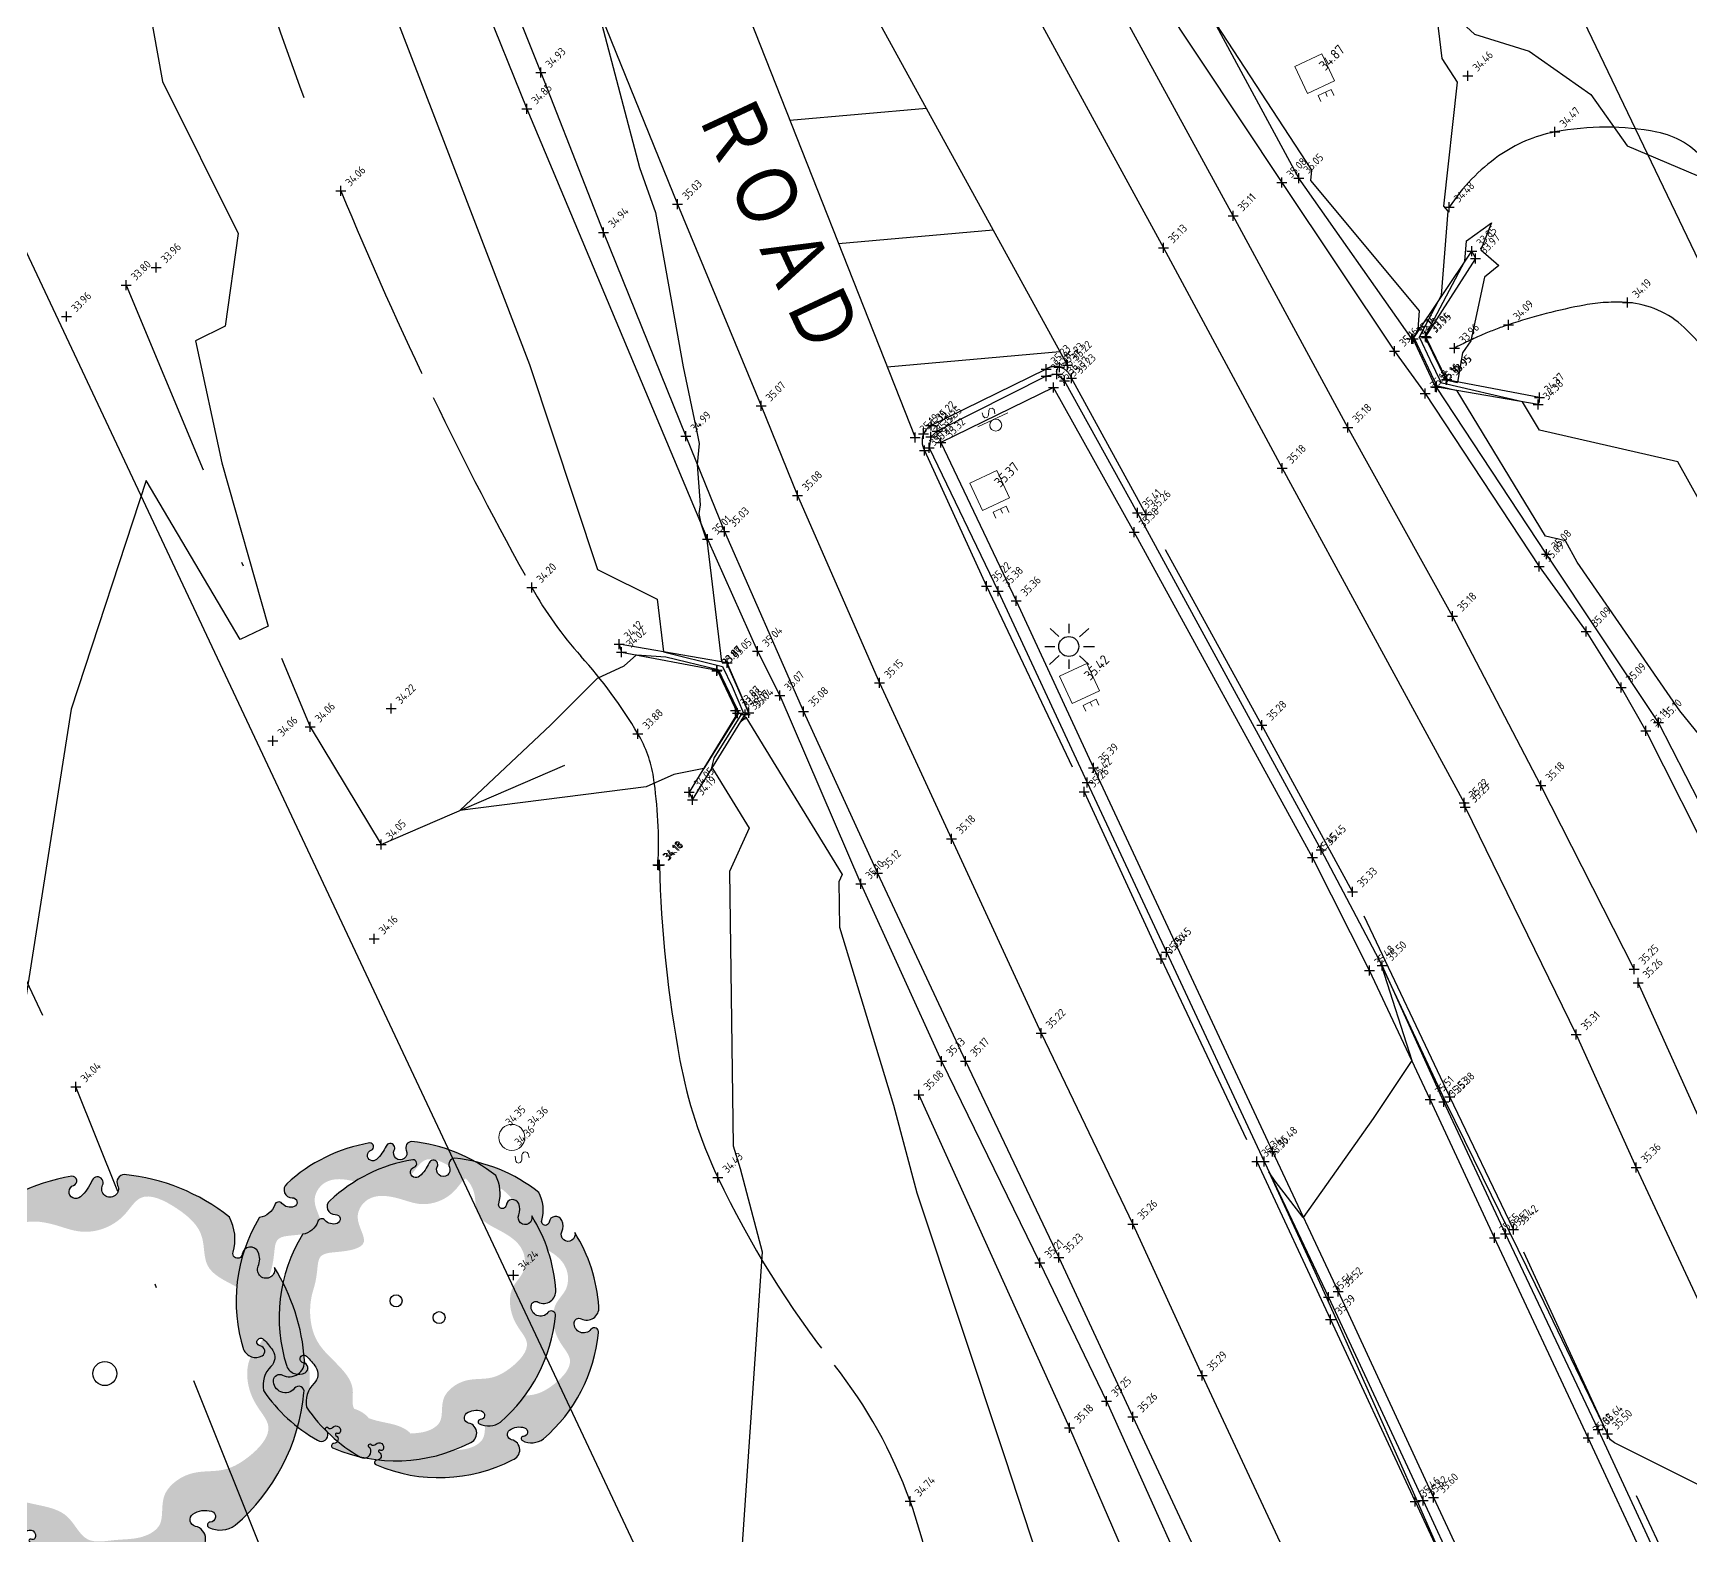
# Model space of a CAD drawing. Header units: metres. Extents: x 245957 to 247358, y 7418632 to 7419642.
# Drawn here: x 246818.59 to 246860.02, y 7419535.85 to 7419573.41 of the extents above; entities that cross this region are included whole.
import ezdxf
from ezdxf.enums import TextEntityAlignment as Align

# ---------------------------------------------------------------- set-up
doc = ezdxf.new("R2010")
doc.units = ezdxf.units.M
for name, pattern in [('DASHDOT', [10, 5, -2.5, 0, -2.5]), ('DASHED', [0.75, 0.5, -0.25]), ('PHANTOM', [2.5, 1.25, -0.25, 0.25, -0.25, 0.25, -0.25])]:
    doc.linetypes.add(name, pattern=pattern)
for name, color, linetype in [('-TEXT', 7, 'Continuous'), ('017_NAIL-L', 8, 'Continuous'), ('102_TOP_OF_BANK', 37, 'PHANTOM'), ('102_TOP_OF_BANK-L', 37, 'PHANTOM'), ('102_TOP_OF_BANK-S', 37, 'PHANTOM'), ('103_TOE_OF_BATTER', 37, 'DASHDOT'), ('103_TOE_OF_BATTER-L', 37, 'DASHDOT'), ('103_TOE_OF_BATTER-S', 37, 'DASHDOT'), ('104_EXISTING_SURFACE-L', 35, 'Continuous'), ('104_EXISTING_SURFACE-S', 35, 'Continuous'), ('201_SINGLE_TREE-H', 63, 'Continuous'), ('201_SINGLE_TREE-S', 96, 'Continuous'), ('203_GROUP_TREES', 116, 'DASHDOT'), ('203_GROUP_TREES-L', 116, 'DASHDOT'), ('203_GROUP_TREES-S', 116, 'DASHDOT'), ('307_WING_WALL', 84, 'Continuous'), ('307_WING_WALL-L', 84, 'Continuous'), ('307_WING_WALL-S', 84, 'Continuous'), ('321_INVERT_OF_PIPE-L', 84, 'Continuous'), ('321_INVERT_OF_PIPE-S', 84, 'Continuous'), ('403_EDGE_OF_BITUMEN', 8, 'Continuous'), ('403_EDGE_OF_BITUMEN-L', 8, 'Continuous'), ('403_EDGE_OF_BITUMEN-S', 8, 'Continuous'), ('408_BACK_OF_KERB', 10, 'Continuous'), ('408_BACK_OF_KERB-L', 10, 'Continuous'), ('408_BACK_OF_KERB-S', 10, 'Continuous'), ('415_LANE_LINE_DASHED', 53, 'DASHED'), ('415_LANE_LINE_DASHED-L', 53, 'DASHED'), ('415_LANE_LINE_DASHED-S', 53, 'DASHED'), ('418_LANE_LINE_SOLID', 53, 'Continuous'), ('418_LANE_LINE_SOLID-L', 53, 'Continuous'), ('418_LANE_LINE_SOLID-S', 53, 'Continuous'), ('903_FENCE', 24, 'FENCELINE'), ('EX-TRAFFIC_SIGN_(SLS)', 89, 'Continuous'), ('Surface_Contours_Major', 4, 'Continuous'), ('Surface_Contours_Minor', 253, 'Continuous')]:
    doc.layers.add(name, color=color, linetype=linetype)
for name, color, linetype, true_color in [('407_INVERT_OF_KERB', 7, 'DASHED', 0xff4100), ('407_INVERT_OF_KERB-L', 7, 'DASHED', 0xff4100), ('407_INVERT_OF_KERB-S', 7, 'DASHED', 0xff4100), ('409_TOP_OF_KERB', 7, 'Continuous', 0xff4100), ('409_TOP_OF_KERB-L', 7, 'Continuous', 0xff4100), ('409_TOP_OF_KERB-S', 7, 'Continuous', 0xff4100), ('716_ELECTRICITY_PIT-L', 7, 'ELECTRICAL', 0xffa500), ('717_ELEC_LINE_OVER', 7, 'Continuous', 0xffa500), ('741_SEWER_PIT-L', 7, 'Continuous', 0xfffd66), ('EX-ELECT_PIT_(SLS)', 7, 'Continuous', 0xffa500), ('EX-LIGHT_(SLS)', 7, 'Continuous', 0xffa500), ('EX-SEWER_PIT_(SLS)', 7, 'Continuous', 0xfffd66)]:
    doc.layers.add(name, color=color, linetype=linetype, true_color=true_color)
doc.styles.add('BOLD', font='ARIALN.TTF')
doc.styles.add('ISO', font='iso.shx')
doc.styles.add('ISO18', font='iso.shx')
doc.styles.add('ISO2.5', font='isocp.shx', dxfattribs={"height": 2.5})
doc.styles.get("Standard").update_dxf_attribs({"font": 'SIMPLEX.shx'})
doc.linetypes.add('ELECTRICAL', pattern='A,2,-0.15,["E",ISO18,S=0.2,R=0,X=-0.015,Y=-0.1],-0.15', length=2.3)
doc.linetypes.add('FENCELINE', pattern='A,0.5,-0.2,["/",Standard,S=0.1,R=0,X=0,Y=-0.05],-0.25', length=0.95)

# ---------------------------------------------------------------- blocks, each defined once
blk = doc.blocks.new('CROSS')
at = {"color": 0, "linetype": 'Continuous'}
for p, q in [((-0.5, 0), (0.5, 0)), ((0, -0.5), (0, 0.5))]:
    blk.add_line(p, q, dxfattribs=at)
blk = doc.blocks.new('SP')
at = {"color": 0, "linetype": 'Continuous', "lineweight": 13}
for p, q in [((0.15, 0.423), (0.15, -0.406)), ((0.28, 0.165), (0.263, 0.104)), ((0.263, 0.104), (0.302, 0.059)), ((0.335, 0.192), (0.28, 0.165)), ((0.302, 0.059), (0.401, 0.004)), ((0.424, 0.176), (0.335, 0.192)), ((0.401, 0.004), (0.407, 0.004)), ((0.44, -0.04), (0.401, 0.004)), ((0.401, 0.004), (0.407, 0.004)), ((0.263, -0.096), (0.368, -0.129)), ((0.368, -0.129), (0.424, -0.101)), ((0.368, -0.129), (0.374, -0.129)), ((0.424, -0.101), (0.44, -0.04))]:
    blk.add_line(p, q, dxfattribs=at)
blk.add_circle((0, 0), 0.15, dxfattribs=at)
blk = doc.blocks.new('201T')
at = {"layer": '201_SINGLE_TREE-S'}
blk.add_circle((0, 0), 0.5, dxfattribs=at)
blk = doc.blocks.new('201C')
at = {"layer": '201_SINGLE_TREE-H', "transparency": 33554534}
h = blk.add_hatch(color=256, dxfattribs=at)
h.paths.add_polyline_path([(-0.3717, -0.3344, 0.222926), (0.0196, -0.4996, 0.770799), (0.0439, -0.4417, -0.650302), (0.0511, -0.4116, -0.234737), (0.0964, -0.4247, -0.847312), (0.0816, -0.4475, 0.78443), (0.0732, -0.4583, 0.276934), (0.1352, -0.4813, 0.193599), (0.4309, -0.2536, 0.800435), (0.4144, -0.2337, -0.75216), (0.3757, -0.1925, -0.528914), (0.4006, -0.1909, 0.594112), (0.4663, -0.1804, 0.123805), (0.4962, 0.0616, -1.41759), (0.4607, 0.0811, 0.206906), (0.4758, 0.1133, 0.759729), (0.4374, 0.1252, -1.073307), (0.4187, 0.1392, 0.194379), (0.4474, 0.2231, 0.144612), (0.2544, 0.4304, 0.53339), (0.2277, 0.4128, -1.592592), (0.1939, 0.4293, 1.030038), (0.1758, 0.4513, -0.10361), (0.1314, 0.4262, -1.238487), (0.1282, 0.4593, 0.884725), (0.1336, 0.4818, 0.147549), (-0.1551, 0.4753, 0.71725), (-0.1579, 0.4291, -0.864032), (-0.1646, 0.4015, -0.310704), (-0.1946, 0.4266, 0.58143), (-0.2167, 0.4321, -0.281558), (-0.2766, 0.4162), (-0.2775, 0.4159, 0.217121), (-0.4959, 0.0634), (-0.4959, 0.0634, 0.440011), (-0.4522, 0.021, 0.723973), (-0.4442, 0.0516, -1.384648), (-0.4262, 0.0659, -0.051107), (-0.4149, 0.0223, -0.361502), (-0.441, -0.0208, 0.256822), (-0.4937, -0.0791, 0.116166), (-0.4065, -0.2911, 0.67803), (-0.3682, -0.2843, 0.170035), (-0.3696, -0.274, -1.054701), (-0.3596, -0.2696, 0.431903), (-0.3468, -0.2749, -0.910728), (-0.3329, -0.2993, -0.42046), (-0.3418, -0.2976, 1.007885), (-0.3479, -0.3018, -0.766634), (-0.3646, -0.3216, 0.938602), (-0.3717, -0.3344)])
edge = h.paths.add_edge_path(flags=16)
edge.add_spline(control_points=[(-0.3177, 0.2468), (-0.303, 0.2628), (-0.2856, 0.2893), (-0.256, 0.3411), (-0.1928, 0.3155), (-0.0921, 0.286), (-0.1162, 0.3941), (-0.0359, 0.4462), (0.0392, 0.3985), (0.1028, 0.3299), (0.1957, 0.3214), (0.2784, 0.3804), (0.3442, 0.2961), (0.3785, 0.2147), (0.3303, 0.1307), (0.3915, 0.0592), (0.4378, -0.0139), (0.4055, -0.0919), (0.3459, -0.1091), (0.3102, -0.1666), (0.3057, -0.2282), (0.3286, -0.3091), (0.2408, -0.3447), (0.1647, -0.3496), (0.103, -0.3142), (0.0463, -0.3153), (0.0047, -0.3356), (-0.0139, -0.3682), (-0.0327, -0.4069), (-0.0927, -0.4151), (-0.1463, -0.3868), (-0.23, -0.3665), (-0.2245, -0.2773), (-0.2864, -0.2294), (-0.3344, -0.1941), (-0.3737, -0.1409), (-0.3276, -0.0866), (-0.344, -0.0009), (-0.3866, 0.0828), (-0.3665, 0.1796), (-0.3359, 0.2271), (-0.3177, 0.2468)], knot_values=[0, 0, 0, 0, 0.064972, 0.101243, 0.15652, 0.245586, 0.324463, 0.387907, 0.486094, 0.554514, 0.671826, 0.728629, 0.823661, 0.919885, 0.989953, 1.075257, 1.171704, 1.23593, 1.293575, 1.346478, 1.426142, 1.479146, 1.570817, 1.644481, 1.712561, 1.774901, 1.807, 1.846291, 1.885582, 1.928182, 2.007036, 2.074591, 2.151638, 2.226455, 2.293426, 2.340744, 2.397548, 2.47317, 2.587294, 2.673595, 2.754259, 2.754259, 2.754259, 2.754259], degree=3, periodic=0)
at = {"layer": '201_SINGLE_TREE-S'}
blk.add_lwpolyline([(-0.3717, -0.3344, 0.222926), (0.0196, -0.4996, 0.770799), (0.0439, -0.4417, -0.650302), (0.0511, -0.4116, -0.234737), (0.0964, -0.4247, -0.847312), (0.0816, -0.4475, 0.78443), (0.0732, -0.4583, 0.276934), (0.1352, -0.4813, 0.193599), (0.4309, -0.2536, 0.800435), (0.4144, -0.2337, -0.75216), (0.3757, -0.1925, -0.528914), (0.4006, -0.1909, 0.594112), (0.4663, -0.1804, 0.123805), (0.4962, 0.0616, -1.41759), (0.4607, 0.0811, 0.206906), (0.4758, 0.1133, 0.759729), (0.4374, 0.1252, -1.073307), (0.4187, 0.1392, 0.194379), (0.4474, 0.2231, 0.144612), (0.2544, 0.4304, 0.53339), (0.2277, 0.4128, -1.592592), (0.1939, 0.4293, 1.030038), (0.1758, 0.4513, -0.10361), (0.1314, 0.4262, -1.238487), (0.1282, 0.4593, 0.884725), (0.1336, 0.4818, 0.147549), (-0.1551, 0.4753, 0.71725), (-0.1579, 0.4291, -0.864032), (-0.1646, 0.4015, -0.310704), (-0.1946, 0.4266, 0.58143), (-0.2167, 0.4321, -0.281558), (-0.2766, 0.4162), (-0.2775, 0.4159, 0.217121), (-0.4959, 0.0634), (-0.4959, 0.0634, 0.440011), (-0.4522, 0.021, 0.723973), (-0.4442, 0.0516, -1.384648), (-0.4262, 0.0659, -0.051107), (-0.4149, 0.0223, -0.361502), (-0.441, -0.0208, 0.256822), (-0.4937, -0.0791, 0.116166), (-0.4065, -0.2911, 0.67803), (-0.3682, -0.2843, 0.170035), (-0.3696, -0.274, -1.054701), (-0.3596, -0.2696, 0.431903), (-0.3468, -0.2749, -0.910728), (-0.3329, -0.2993, -0.42046), (-0.3418, -0.2976, 1.007885), (-0.3479, -0.3018, -0.766634), (-0.3646, -0.3216, 0.938602), (-0.3717, -0.3344)], format="xyb", dxfattribs=at)
blk = doc.blocks.new('SEWA')
at = {"color": 0, "linetype": 'Continuous', "lineweight": 13}
for p, q in [((0.471, 0.153), (0.46, 0.114)), ((0.46, 0.114), (0.477, 0.07)), ((0.499, 0.186), (0.471, 0.153)), ((0.477, 0.07), (0.504, 0.042)), ((0.543, 0.197), (0.499, 0.186)), ((0.504, 0.042), (0.615, -0.013)), ((0.643, 0.175), (0.543, 0.197)), ((0.46, -0.124), (0.582, -0.163)), ((0.582, -0.163), (0.621, -0.152)), ((0.582, -0.163), (0.587, -0.163)), ((0.615, -0.013), (0.621, -0.013)), ((0.648, -0.041), (0.615, -0.013)), ((0.615, -0.013), (0.621, -0.013)), ((0.621, -0.152), (0.654, -0.124)), ((0.659, -0.08), (0.648, -0.041)), ((0.654, -0.124), (0.659, -0.08))]:
    blk.add_line(p, q, dxfattribs=at)
blk.add_circle((0, 0), 0.325, dxfattribs=at)
blk = doc.blocks.new('ECVRS')
at = {"layer": 'EX-ELECT_PIT_(SLS)', "lineweight": 13}
for p, q in [((0.356, 0.377), (-0.394, 0.377)), ((-0.394, 0.377), (-0.394, -0.373)), ((0.356, -0.373), (0.356, 0.377)), ((0.512, -0.151), (0.512, 0.209)), ((0.512, 0.209), (0.673, 0.209)), ((0.628, 0.049), (0.512, 0.049)), ((0.512, 0.049), (0.518, 0.049)), ((0.673, 0.209), (0.678, 0.209)), ((-0.394, -0.373), (0.356, -0.373)), ((0.673, -0.151), (0.512, -0.151))]:
    blk.add_line(p, q, dxfattribs=at)
blk = doc.blocks.new('1221')
at = {"layer": 'EX-LIGHT_(SLS)'}
for p, q in [((246718.013, 7418813.493), (246718.013, 7418813.259)), ((246717.545, 7418813.371), (246717.762, 7418813.171)), ((246718.512, 7418813.371), (246718.283, 7418813.162)), ((246717.413, 7418812.924), (246717.667, 7418812.924)), ((246717.773, 7418812.695), (246717.535, 7418812.476)), ((246718.285, 7418812.687), (246718.512, 7418812.476)), ((246718.379, 7418812.924), (246718.654, 7418812.924)), ((246718.013, 7418812.599), (246718.013, 7418812.365))]:
    blk.add_line(p, q, dxfattribs=at)
blk.add_circle((246718.013, 7418812.924), 0.25, dxfattribs=at)

msp = doc.modelspace()

# ---------------------------------------------------------------- hatches: boundary and pattern name
at = {"layer": '418_LANE_LINE_SOLID'}
h = msp.add_hatch(dxfattribs=at)
h.set_pattern_fill('ANSI31', color=256, angle=320, style=0)
h.set_pattern_definition([(5, (-55.5265, 3.043), (-0.2767194832, 3.1629181664), [])])
h.paths.add_polyline_path([(246839.37, 7419574.346), (246832.996, 7419586.198), (246832.187, 7419587.678), (246831.161, 7419589.485), (246824.81, 7419602.985), (246826.623, 7419598.395), (246831.612, 7419586.043), (246836.371, 7419574.088), (246840.626, 7419563.308), (246840.872, 7419563.457), (246841.027, 7419563.609), (246844.064, 7419565.076), (246844.152, 7419565.081), (246844.434, 7419565.115)])

# ---------------------------------------------------------------- linework, layer by layer
at = {"layer": '102_TOP_OF_BANK', "ltscale": 10}
msp.add_lwpolyline([(246853.978, 7419569.065, -0.092495), (246855.212, 7419570.341, -0.107646), (246856.62, 7419570.941, -0.095148), (246859.168, 7419570.938, -0.176072), (246860.374, 7419570.215, -0.039621), (246861.783, 7419568.17, -0.02661), (246863.46, 7419564.878, -0.002438), (246864.911, 7419561.565, 0.003479), (246865.933, 7419559.245, 0.010965), (246867.105, 7419556.781, -0.01257), (246868.12, 7419554.628, -0.077904), (246868.21, 7419554.288, -0.020619), (246868.294, 7419552.971)], format="xyb", dxfattribs=at)
msp.add_lwpolyline([(246840.724, 7419546.875), (246844.49, 7419538.552), (246846.772, 7419533.266), (246853.058, 7419520.847)], dxfattribs=at)
at = {"layer": '103_TOE_OF_BATTER'}
for points in [[(246812.966, 7419598.889, -0.000238), (246815.143, 7419594.59, -0.000585), (246816.026, 7419592.839, -0.00013), (246821.364, 7419582.213, -0.000919), (246822.114, 7419580.712, -0.042843), (246823.76, 7419576.543, 0.02555), (246826.273, 7419569.471, 0.014075), (246828.585, 7419564.303, 0.014903), (246831.048, 7419559.556, 0.055887), (246832.274, 7419557.839, -0.04889), (246833.702, 7419555.898, -0.096467), (246834.089, 7419554.816, -0.050169), (246834.202, 7419552.625)], [(246865.442, 7419552.921, 0.006895), (246864.375, 7419556.209, 0.00968), (246863.538, 7419558.525, 0.00395), (246862.058, 7419562.292, 0.009223), (246861.382, 7419563.889, 0.098873), (246859.846, 7419566.057, 0.173837), (246858.434, 7419566.677, 0.06343), (246857.356, 7419566.614, 0.034809), (246855.457, 7419566.122, 0.020882), (246854.816, 7419565.877, 0.018181), (246854.105, 7419565.539)], [(246834.239, 7419552.627, 0.040194), (246834.751, 7419547.734, 0.064478), (246835.699, 7419544.81, 0.056757), (246838.612, 7419540.119, -0.080914), (246840.501, 7419536.722, -0.06733), (246841.171, 7419533.605, 0.076973), (246841.81, 7419530.887, 0.094817), (246845.391, 7419525.344, -0.081421), (246849.722, 7419519.016, -0.006813), (246853.005, 7419511.744, 0.009457), (246855.398, 7419506.517, 0.005045), (246859.112, 7419498.988, -0.01068), (246860.827, 7419495.412, -0.014918), (246861.912, 7419492.817, 0.022741), (246862.65, 7419491.125, 0.002635), (246863.78, 7419488.857, -0.001545)]]:
    msp.add_lwpolyline(points, format="xyb", dxfattribs=at)
msp.add_lwpolyline([(246820.914, 7419567.116), (246825.512, 7419556.072), (246827.284, 7419553.135), (246833.702, 7419555.898)], dxfattribs=at)
at = {"layer": '203_GROUP_TREES'}
for p in [(246808.1, 7419571.673), (246824.459, 7419535.087)]:
    msp.add_line(p, (246819.656, 7419547.074), dxfattribs=at)
at = {"layer": '307_WING_WALL'}
for p, q in [((246853.074, 7419565.769), (246854.54, 7419567.965)), ((246854.54, 7419567.965), (246854.631, 7419567.778)), ((246854.631, 7419567.778), (246853.388, 7419565.828)), ((246853.638, 7419564.57), (246853.074, 7419565.769)), ((246853.388, 7419565.828), (246853.91, 7419564.746)), ((246856.232, 7419564.304), (246853.91, 7419564.746)), ((246856.202, 7419564.13), (246853.638, 7419564.57)), ((246856.232, 7419564.304), (246856.202, 7419564.13)), ((246835.932, 7419557.671), (246833.233, 7419558.138)), ((246833.233, 7419558.138), (246833.288, 7419557.941)), ((246833.288, 7419557.941), (246835.682, 7419557.486)), ((246836.47, 7419556.422), (246835.932, 7419557.671)), ((246835.682, 7419557.486), (246836.191, 7419556.417)), ((246836.191, 7419556.417), (246834.983, 7419554.442)), ((246835.061, 7419554.245), (246836.382, 7419556.384)), ((246836.382, 7419556.384), (246836.47, 7419556.422)), ((246834.983, 7419554.442), (246835.061, 7419554.245))]:
    msp.add_line(p, q, dxfattribs=at)
at = {"layer": '403_EDGE_OF_BITUMEN'}
for p, q in [((246826.018, 7419583.696), (246830.922, 7419571.52)), ((246850.217, 7419569.789), (246845.567, 7419578.407)), ((246830.922, 7419571.52), (246835.437, 7419560.764)), ((246853.039, 7419565.773), (246850.217, 7419569.789)), ((246856.411, 7419560.39), (246853.663, 7419564.563)), ((246835.437, 7419560.764), (246836.689, 7419557.961)), ((246859.205, 7419556.181), (246856.411, 7419560.39)), ((246836.689, 7419557.961), (246837.243, 7419556.857)), ((246837.243, 7419556.857), (246839.268, 7419552.152)), ((246861.926, 7419550.87), (246859.205, 7419556.181)), ((246839.268, 7419552.152), (246841.286, 7419547.721)), ((246841.286, 7419547.721), (246843.747, 7419542.68)), ((246843.747, 7419542.68), (246845.414, 7419539.216)), ((246845.414, 7419539.216), (246847.833, 7419533.827))]:
    msp.add_line(p, q, dxfattribs=at)
at = {"layer": '407_INVERT_OF_KERB', "ltscale": 10}
for p, q in [((246843.901, 7419565.013), (246841.027, 7419563.609)), ((246846.403, 7419561.38), (246844.533, 7419564.785)), ((246840.865, 7419562.978), (246842.413, 7419559.587)), ((246849.295, 7419556.118), (246846.403, 7419561.38)), ((246842.413, 7419559.587), (246844.854, 7419554.445)), ((246851.562, 7419551.951), (246849.295, 7419556.118)), ((246844.854, 7419554.445), (246846.775, 7419550.278)), ((246853.99, 7419546.822), (246851.562, 7419551.951)), ((246846.775, 7419550.278), (246849.167, 7419545.212)), ((246855.581, 7419543.506), (246853.99, 7419546.822)), ((246849.167, 7419545.212), (246851.011, 7419541.264)), ((246857.936, 7419538.399), (246855.581, 7419543.506)), ((246851.011, 7419541.264), (246853.127, 7419536.711)), ((246863.96, 7419525.535), (246857.936, 7419538.399)), ((246853.127, 7419536.711), (246859.209, 7419523.663))]:
    msp.add_line(p, q, dxfattribs=at)
for points in [[(246844.533, 7419564.785, 0.126969), (246844.422, 7419564.964, 0.126969), (246844.239, 7419565.067, 0.105033), (246844.064, 7419565.076, 0.105033), (246843.901, 7419565.013)], [(246841.027, 7419563.609, 0.079265), (246840.916, 7419563.516, 0.079265), (246840.838, 7419563.393, 0.117258), (246840.802, 7419563.182, 0.117258), (246840.865, 7419562.978)]]:
    msp.add_lwpolyline(points, format="xyb", dxfattribs=at)
at = {"layer": '408_BACK_OF_KERB'}
for p, q in [((246844.086, 7419564.555), (246841.272, 7419563.181)), ((246846.102, 7419560.938), (246844.086, 7419564.555)), ((246841.272, 7419563.181), (246843.152, 7419559.225)), ((246850.559, 7419552.808), (246846.102, 7419560.938)), ((246843.152, 7419559.225), (246845.087, 7419555.048)), ((246845.087, 7419555.048), (246849.559, 7419545.462)), ((246851.987, 7419549.986), (246850.559, 7419552.808)), ((246853.499, 7419546.756), (246851.987, 7419549.986)), ((246855.111, 7419543.3), (246853.499, 7419546.756)), ((246849.559, 7419545.462), (246851.199, 7419541.956)), ((246857.447, 7419538.304), (246855.111, 7419543.3)), ((246851.199, 7419541.956), (246853.588, 7419536.808)), ((246863.48, 7419525.383), (246857.447, 7419538.304)), ((246853.588, 7419536.808), (246859.709, 7419523.72))]:
    msp.add_line(p, q, dxfattribs=at)
at = {"layer": '409_TOP_OF_KERB'}
for p, q in [((246843.903, 7419564.84), (246841.179, 7419563.465)), ((246844.172, 7419564.884), (246843.903, 7419564.84)), ((246844.365, 7419564.718), (246844.172, 7419564.884)), ((246846.188, 7419561.421), (246844.365, 7419564.718)), ((246841.179, 7419563.465), (246841.025, 7419563.319)), ((246841.025, 7419563.319), (246840.977, 7419563.045)), ((246840.977, 7419563.045), (246842.705, 7419559.462)), ((246850.773, 7419553.003), (246846.188, 7419561.421)), ((246842.705, 7419559.462), (246844.928, 7419554.682)), ((246844.928, 7419554.682), (246846.908, 7419550.439)), ((246852.298, 7419550.107), (246850.773, 7419553.003)), ((246846.908, 7419550.439), (246849.349, 7419545.21)), ((246853.842, 7419546.699), (246852.298, 7419550.107)), ((246855.387, 7419543.399), (246853.842, 7419546.699)), ((246849.349, 7419545.21), (246850.957, 7419541.819)), ((246857.696, 7419538.515), (246855.387, 7419543.399)), ((246850.957, 7419541.819), (246853.322, 7419536.736)), ((246863.702, 7419525.586), (246857.696, 7419538.515)), ((246853.322, 7419536.736), (246859.267, 7419523.984))]:
    msp.add_line(p, q, dxfattribs=at)
at = {"layer": '415_LANE_LINE_DASHED', "ltscale": 20}
for p, q in [((246848.578, 7419568.846), (246843.963, 7419577.297)), ((246842.334, 7419576.305), (246846.836, 7419568.046)), ((246851.441, 7419563.557), (246848.578, 7419568.846)), ((246846.836, 7419568.046), (246849.801, 7419562.537)), ((246854.062, 7419558.843), (246851.441, 7419563.557)), ((246849.801, 7419562.537), (246854.349, 7419554.172)), ((246856.267, 7419554.604), (246854.062, 7419558.843)), ((246858.597, 7419550.019), (246856.267, 7419554.604))]:
    msp.add_line(p, q, dxfattribs=at)
at = {"layer": '418_LANE_LINE_SOLID'}
for p, q in [((246826.535, 7419584.37), (246831.271, 7419572.427)), ((246844.501, 7419577.644), (246849.795, 7419569.679)), ((246844.434, 7419565.115), (246839.37, 7419574.346)), ((246832.787, 7419573.818), (246834.69, 7419569.135)), ((246836.371, 7419574.088), (246840.626, 7419563.308)), ((246831.271, 7419572.427), (246832.843, 7419568.432)), ((246849.795, 7419569.679), (246852.611, 7419565.465)), ((246834.69, 7419569.135), (246836.777, 7419564.094)), ((246832.843, 7419568.432), (246834.896, 7419563.336)), ((246852.611, 7419565.465), (246853.374, 7419564.402)), ((246853.374, 7419564.402), (246856.228, 7419560.083)), ((246836.777, 7419564.094), (246837.687, 7419561.854)), ((246834.896, 7419563.336), (246835.867, 7419560.957)), ((246837.687, 7419561.854), (246839.739, 7419557.17)), ((246835.867, 7419560.957), (246837.842, 7419556.458)), ((246856.228, 7419560.083), (246857.4, 7419558.456)), ((246857.4, 7419558.456), (246858.275, 7419557.059)), ((246839.739, 7419557.17), (246841.54, 7419553.277)), ((246858.275, 7419557.059), (246858.893, 7419555.971)), ((246837.842, 7419556.458), (246839.687, 7419552.415)), ((246858.893, 7419555.971), (246860.663, 7419552.461)), ((246854.375, 7419554.064), (246857.154, 7419548.38)), ((246841.54, 7419553.277), (246843.779, 7419548.417)), ((246839.687, 7419552.415), (246841.891, 7419547.717)), ((246860.54, 7419545.593), (246858.699, 7419549.675)), ((246843.779, 7419548.417), (246846.069, 7419543.644)), ((246857.154, 7419548.38), (246858.65, 7419545.057)), ((246841.891, 7419547.717), (246844.217, 7419542.808)), ((246858.65, 7419545.057), (246860.882, 7419540.281)), ((246846.069, 7419543.644), (246847.803, 7419539.857)), ((246844.217, 7419542.808), (246846.067, 7419538.824)), ((246847.803, 7419539.857), (246850.2, 7419534.728)), ((246846.067, 7419538.824), (246848.372, 7419533.899))]:
    msp.add_line(p, q, dxfattribs=at)
at = {"layer": '717_ELEC_LINE_OVER'}
msp.add_line((246868.161, 7419551.128), (246847.73, 7419593.79), dxfattribs=at)
at = {"layer": '903_FENCE', "ltscale": 20}
msp.add_line((246894.022, 7419407.224), (246805.341, 7419595.732), dxfattribs=at)
at = {"layer": 'Surface_Contours_Major'}
for points, elevation in [([(246813.319, 7419599.146), (246813.533, 7419598.624), (246816.086, 7419592.868), (246816.131, 7419592.741), (246816.62, 7419591.654), (246820.422, 7419579.963), (246821.822, 7419572.201), (246823.713, 7419568.405), (246823.382, 7419566.087), (246822.639, 7419565.717), (246823.299, 7419562.669), (246824.461, 7419558.593), (246823.76, 7419558.258), (246821.409, 7419562.234), (246819.539, 7419556.512), (246817.996, 7419546.71), (246794.804, 7419513.278), (246793.657, 7419509.575), (246783.069, 7419485.109)], 34), ([(246832.756, 7419573.789), (246833.736, 7419570.053), (246834.141, 7419568.926), (246834.834, 7419565.072), (246835.174, 7419563.448), (246835.232, 7419563.157), (246835.183, 7419562.63), (246835.256, 7419561.625), (246835.221, 7419561.402), (246835.273, 7419561.155), (246835.406, 7419560.755), (246835.423, 7419560.746), (246835.785, 7419557.696), (246835.921, 7419557.662), (246835.942, 7419557.616), (246836.46, 7419556.421), (246836.37, 7419556.385), (246836.281, 7419556.244), (246836.272, 7419556.205), (246836.4, 7419556.313), (246838.807, 7419552.381), (246838.725, 7419552.203), (246838.741, 7419551.069), (246840.092, 7419546.615), (246840.67, 7419544.428), (246842.869, 7419537.808), (246843.829, 7419534.888)], 35), ([(246861.207, 7419554.662), (246859.741, 7419556.471), (246857.178, 7419560.188), (246856.882, 7419560.721), (246856.385, 7419560.835), (246854.178, 7419564.475), (246853.695, 7419564.587), (246853.673, 7419564.593), (246853.605, 7419564.734), (246853.111, 7419565.776), (246853.079, 7419565.779), (246853.202, 7419566.012), (246853.238, 7419566.473), (246850.517, 7419569.731), (246850.546, 7419569.988), (246848.031, 7419573.84)], 35)]:
    msp.add_lwpolyline(points, dxfattribs=dict(at, elevation=elevation))
at = {"layer": 'Surface_Contours_Major', "elevation": 34}
for points in [[(246853.369, 7419565.825), (246854.369, 7419567.716), (246854.409, 7419568.221), (246855.035, 7419568.673), (246854.769, 7419567.996), (246855.215, 7419567.608), (246854.861, 7419567.315), (246854.519, 7419565.717), (246854.311, 7419565.418), (246854.188, 7419564.692), (246854.177, 7419564.673), (246853.899, 7419564.738), (246853.898, 7419564.738), (246853.401, 7419565.762), (246853.371, 7419565.825)], [(246831.52, 7419556.121), (246832.691, 7419557.29), (246833.357, 7419557.595), (246833.667, 7419557.869), (246834.399, 7419557.827), (246835.709, 7419557.506), (246836.163, 7419556.547), (246836.22, 7419556.417), (246836.21, 7419556.413), (246835.344, 7419555.033), (246834.597, 7419554.88), (246833.904, 7419554.575), (246829.251, 7419553.982)]]:
    msp.add_lwpolyline(points, close=True, dxfattribs=at)
at = {"layer": 'Surface_Contours_Minor'}
for points, elevation in [([(246826.932, 7419575.682), (246828.884, 7419570.622), (246830.989, 7419565.13), (246832.691, 7419560.008), (246834.18, 7419559.265), (246834.337, 7419557.946), (246835.815, 7419557.584), (246836.053, 7419557.082), (246836.34, 7419556.419), (246836.29, 7419556.399), (246835.596, 7419555.293), (246835.519, 7419554.987), (246835.568, 7419555.028), (246836.48, 7419553.538), (246835.988, 7419552.461), (246836.082, 7419545.598), (246836.252, 7419545.037), (246836.803, 7419542.949), (246836.25, 7419534.795), (246836.378, 7419533.46), (246835.745, 7419532.162), (246830.176, 7419532.396), (246825.901, 7419531.891), (246815.003, 7419516.767)], 34.5), ([(246861.753, 7419558.991), (246859.695, 7419562.701), (246856.237, 7419563.489), (246855.808, 7419564.196), (246853.797, 7419564.662), (246853.786, 7419564.665), (246853.503, 7419565.248), (246853.241, 7419565.8), (246853.224, 7419565.802), (246853.786, 7419566.864), (246853.949, 7419568.965), (246853.844, 7419569.09), (246854.188, 7419572.187), (246853.801, 7419572.78), (246853.62, 7419574.306), (246854.606, 7419573.383), (246855.976, 7419572.958), (246857.519, 7419571.878), (246858.425, 7419570.592), (246860.176, 7419569.853)], 34.5), ([(246863.008, 7419535.726), (246858.111, 7419538.18), (246858.005, 7419538.249), (246857.977, 7419538.306), (246857.93, 7419538.401), (246856.352, 7419541.686), (246855.481, 7419543.451), (246854.37, 7419545.728), (246853.875, 7419546.727), (246852.305, 7419550.09), (246852.295, 7419550.112), (246852.281, 7419550.137), (246852.277, 7419550.138), (246852.288, 7419550.103), (246853.042, 7419547.732), (246852.077, 7419546.288), (246850.33, 7419543.81), (246849.627, 7419544.719), (246849.47, 7419544.953), (246850.622, 7419542.452), (246850.97, 7419541.677), (246852.123, 7419539.085), (246853.18, 7419536.717), (246853.745, 7419535.429)], 35.5)]:
    msp.add_lwpolyline(points, dxfattribs=dict(at, elevation=elevation))

# ---------------------------------------------------------------- block references
at = {"layer": '017_NAIL-L', "color": 1}
msp.add_blockref('1221', (126.455, 745.158), dxfattribs=at)
at = {"layer": '102_TOP_OF_BANK-S', "xscale": 0.25, "yscale": 0.25, "zscale": 0.25}
for p in [(246856.62, 7419570.941), (246853.978, 7419569.065), (246840.724, 7419546.875), (246844.49, 7419538.552)]:
    msp.add_blockref('CROSS', p, dxfattribs=at)
at = {"layer": '103_TOE_OF_BATTER-S', "xscale": 0.25, "yscale": 0.25, "zscale": 0.25}
for p in [(246826.273, 7419569.471), (246820.914, 7419567.116), (246858.434, 7419566.677), (246855.457, 7419566.122), (246854.105, 7419565.539), (246831.048, 7419559.556), (246825.512, 7419556.072), (246833.702, 7419555.898), (246827.284, 7419553.135), (246834.202, 7419552.625), (246834.239, 7419552.627), (246835.699, 7419544.81), (246840.501, 7419536.722)]:
    msp.add_blockref('CROSS', p, dxfattribs=at)
at = {"layer": '104_EXISTING_SURFACE-S', "xscale": 0.25, "yscale": 0.25, "zscale": 0.25}
for p in [(246854.443, 7419572.342), (246821.663, 7419567.552), (246819.42, 7419566.328), (246827.535, 7419556.53), (246824.576, 7419555.72), (246834.217, 7419552.617), (246827.106, 7419550.771), (246830.593, 7419542.372)]:
    msp.add_blockref('CROSS', p, dxfattribs=at)
at = {"layer": '201_SINGLE_TREE-S', "rotation": 25}
for name, p, xscale, yscale, zscale in [('201C', (246827.656, 7419541.727), 8, 8, 8), ('201C', (246820.377, 7419539.908), 10, 10, 10), ('201C', (246828.732, 7419541.308), 8, 8, 8), ('201T', (246827.656, 7419541.727), 0.3, 0.3, 0.3), ('201T', (246828.732, 7419541.308), 0.3, 0.3, 0.3), ('201T', (246820.377, 7419539.908), 0.6, 0.6, 0.6)]:
    msp.add_blockref(name, p, dxfattribs=dict(at, xscale=xscale, yscale=yscale, zscale=zscale))
at = {"layer": '203_GROUP_TREES-S', "xscale": 0.25, "yscale": 0.25, "zscale": 0.25}
msp.add_blockref('CROSS', (246819.656, 7419547.074), dxfattribs=at)
at = {"layer": '307_WING_WALL-S', "xscale": 0.25, "yscale": 0.25, "zscale": 0.25}
for p in [(246854.54, 7419567.965), (246854.631, 7419567.778), (246853.074, 7419565.769), (246853.388, 7419565.828), (246853.638, 7419564.57), (246853.91, 7419564.746), (246856.202, 7419564.13), (246856.232, 7419564.304), (246833.233, 7419558.138), (246833.288, 7419557.941), (246835.682, 7419557.486), (246835.932, 7419557.671), (246836.191, 7419556.417), (246836.382, 7419556.384), (246836.47, 7419556.422), (246834.983, 7419554.442), (246835.061, 7419554.245)]:
    msp.add_blockref('CROSS', p, dxfattribs=at)
at = {"layer": '321_INVERT_OF_PIPE-S', "xscale": 0.25, "yscale": 0.25, "zscale": 0.25}
for p in [(246853.407, 7419565.808), (246853.921, 7419564.758), (246835.675, 7419557.47), (246836.141, 7419556.484)]:
    msp.add_blockref('CROSS', p, dxfattribs=at)
at = {"layer": '403_EDGE_OF_BITUMEN-S', "xscale": 0.25, "yscale": 0.25, "zscale": 0.25}
for p in [(246830.922, 7419571.52), (246850.217, 7419569.789), (246853.039, 7419565.773), (246853.663, 7419564.563), (246835.437, 7419560.764), (246856.411, 7419560.39), (246836.689, 7419557.961), (246837.243, 7419556.857), (246859.205, 7419556.181), (246839.268, 7419552.152), (246841.286, 7419547.721), (246843.747, 7419542.68), (246845.414, 7419539.216)]:
    msp.add_blockref('CROSS', p, dxfattribs=at)
at = {"layer": '407_INVERT_OF_KERB-S', "xscale": 0.25, "yscale": 0.25, "zscale": 0.25}
for p in [(246843.901, 7419565.013), (246844.239, 7419565.067), (246844.533, 7419564.785), (246840.838, 7419563.393), (246841.027, 7419563.609), (246840.865, 7419562.978), (246846.403, 7419561.38), (246842.413, 7419559.587), (246849.295, 7419556.118), (246844.854, 7419554.445), (246851.562, 7419551.951), (246846.775, 7419550.278), (246853.99, 7419546.822), (246849.167, 7419545.212), (246855.581, 7419543.506), (246851.011, 7419541.264), (246857.936, 7419538.399), (246853.127, 7419536.711)]:
    msp.add_blockref('CROSS', p, dxfattribs=at)
at = {"layer": '408_BACK_OF_KERB-S', "xscale": 0.25, "yscale": 0.25, "zscale": 0.25}
for p in [(246844.086, 7419564.555), (246841.272, 7419563.181), (246846.102, 7419560.938), (246843.152, 7419559.225), (246845.087, 7419555.048), (246850.559, 7419552.808), (246851.987, 7419549.986), (246853.499, 7419546.756), (246849.559, 7419545.462), (246855.111, 7419543.3), (246851.199, 7419541.956), (246857.447, 7419538.304), (246853.588, 7419536.808)]:
    msp.add_blockref('CROSS', p, dxfattribs=at)
at = {"layer": '409_TOP_OF_KERB-S', "xscale": 0.25, "yscale": 0.25, "zscale": 0.25}
for p in [(246843.903, 7419564.84), (246844.172, 7419564.884), (246844.365, 7419564.718), (246841.025, 7419563.319), (246841.179, 7419563.465), (246840.977, 7419563.045), (246846.188, 7419561.421), (246842.705, 7419559.462), (246844.928, 7419554.682), (246850.773, 7419553.003), (246846.908, 7419550.439), (246852.298, 7419550.107), (246853.842, 7419546.699), (246849.349, 7419545.21), (246855.387, 7419543.399), (246850.957, 7419541.819), (246857.696, 7419538.515), (246853.322, 7419536.736)]:
    msp.add_blockref('CROSS', p, dxfattribs=at)
at = {"layer": '415_LANE_LINE_DASHED-S', "xscale": 0.25, "yscale": 0.25, "zscale": 0.25}
for p in [(246848.578, 7419568.846), (246846.836, 7419568.046), (246851.441, 7419563.557), (246849.801, 7419562.537), (246854.062, 7419558.843), (246856.267, 7419554.604), (246854.349, 7419554.172), (246858.597, 7419550.019)]:
    msp.add_blockref('CROSS', p, dxfattribs=at)
at = {"layer": '418_LANE_LINE_SOLID-S', "xscale": 0.25, "yscale": 0.25, "zscale": 0.25}
for p in [(246831.271, 7419572.427), (246849.795, 7419569.679), (246834.69, 7419569.135), (246832.843, 7419568.432), (246852.611, 7419565.465), (246844.434, 7419565.115), (246836.777, 7419564.094), (246853.374, 7419564.402), (246834.896, 7419563.336), (246840.626, 7419563.308), (246837.687, 7419561.854), (246835.867, 7419560.957), (246856.228, 7419560.083), (246857.4, 7419558.456), (246839.739, 7419557.17), (246858.275, 7419557.059), (246837.842, 7419556.458), (246858.893, 7419555.971), (246854.375, 7419554.064), (246841.54, 7419553.277), (246839.687, 7419552.415), (246858.699, 7419549.675), (246843.779, 7419548.417), (246857.154, 7419548.38), (246841.891, 7419547.717), (246858.65, 7419545.057), (246846.069, 7419543.644), (246844.217, 7419542.808), (246847.803, 7419539.857), (246846.067, 7419538.824)]:
    msp.add_blockref('CROSS', p, dxfattribs=at)
at = {"layer": 'EX-ELECT_PIT_(SLS)', "rotation": 295}
for p in [(246850.62, 7419572.38), (246842.499, 7419561.963), (246844.745, 7419557.137)]:
    msp.add_blockref('ECVRS', p, dxfattribs=at)
at = {"layer": 'EX-SEWER_PIT_(SLS)', "lineweight": 30, "rotation": 295}
msp.add_blockref('SEWA', (246830.549, 7419545.812), dxfattribs=at)
at = {"layer": 'EX-TRAFFIC_SIGN_(SLS)', "rotation": 115}
msp.add_blockref('SP', (246842.642, 7419563.615), dxfattribs=at)

# ---------------------------------------------------------------- texts
at = {"layer": '-TEXT', "style": 'BOLD'}
msp.add_text('N O R M A N               R O A D', height=1.5, rotation=295, dxfattribs=at).set_placement((246832.956, 7419576.104), align=Align.CENTER)
at = {"layer": '102_TOP_OF_BANK-L', "style": 'ISO2.5'}
for s, p in [('34.47', (246856.788, 7419571.109)), ('34.48', (246854.145, 7419569.233)), ('35.08', (246840.891, 7419547.043)), ('35.18', (246844.657, 7419538.72))]:
    msp.add_text(s, height=0.2, rotation=45, dxfattribs=at).set_placement(p, align=Align.MIDDLE_LEFT)
at = {"layer": '103_TOE_OF_BATTER-L', "style": 'ISO2.5'}
for s, p in [('34.06', (246826.44, 7419569.639)), ('33.80', (246821.081, 7419567.283)), ('34.19', (246858.601, 7419566.844)), ('34.09', (246855.624, 7419566.289)), ('33.96', (246854.272, 7419565.706)), ('34.20', (246831.216, 7419559.724)), ('34.06', (246825.679, 7419556.239)), ('33.88', (246833.869, 7419556.065)), ('34.05', (246827.451, 7419553.303)), ('34.18', (246834.37, 7419552.792)), ('34.18', (246834.406, 7419552.794)), ('34.43', (246835.867, 7419544.977)), ('34.74', (246840.669, 7419536.89))]:
    msp.add_text(s, height=0.2, rotation=45, dxfattribs=at).set_placement(p, align=Align.MIDDLE_LEFT)
at = {"layer": '104_EXISTING_SURFACE-L', "style": 'ISO2.5'}
for s, p in [('34.46', (246854.611, 7419572.509)), ('33.96', (246821.83, 7419567.719)), ('33.96', (246819.587, 7419566.495)), ('34.22', (246827.702, 7419556.698)), ('34.06', (246824.744, 7419555.888)), ('34.18', (246834.384, 7419552.784)), ('34.16', (246827.273, 7419550.938)), ('34.24', (246830.761, 7419542.54))]:
    msp.add_text(s, height=0.2, rotation=45, dxfattribs=at).set_placement(p, align=Align.MIDDLE_LEFT)
at = {"layer": '203_GROUP_TREES-L', "style": 'ISO2.5'}
msp.add_text('34.04', height=0.2, rotation=45, dxfattribs=at).set_placement((246819.823, 7419547.242), align=Align.MIDDLE_LEFT)
at = {"layer": '307_WING_WALL-L', "style": 'ISO2.5'}
for s, p in [('33.85', (246854.708, 7419568.132)), ('33.97', (246854.799, 7419567.945)), ('35.15', (246853.241, 7419565.936)), ('33.94', (246853.555, 7419565.996)), ('35.16', (246853.805, 7419564.737)), ('33.95', (246854.078, 7419564.913)), ('34.38', (246856.369, 7419564.297)), ('34.37', (246856.399, 7419564.471)), ('34.12', (246833.401, 7419558.305)), ('34.02', (246833.455, 7419558.109)), ('33.87', (246835.849, 7419557.654)), ('35.05', (246836.099, 7419557.838)), ('33.88', (246836.358, 7419556.584)), ('35.07', (246836.549, 7419556.551)), ('35.04', (246836.638, 7419556.589)), ('34.05', (246835.151, 7419554.61)), ('34.19', (246835.229, 7419554.412))]:
    msp.add_text(s, height=0.2, rotation=45, dxfattribs=at).set_placement(p, align=Align.MIDDLE_LEFT)
at = {"layer": '321_INVERT_OF_PIPE-L', "style": 'ISO2.5'}
for s, p in [('33.95', (246853.574, 7419565.975)), ('33.95', (246854.089, 7419564.925)), ('33.87', (246835.842, 7419557.637)), ('33.87', (246836.308, 7419556.652))]:
    msp.add_text(s, height=0.2, rotation=45, dxfattribs=at).set_placement(p, align=Align.MIDDLE_LEFT)
at = {"layer": '403_EDGE_OF_BITUMEN-L', "style": 'ISO2.5'}
for s, p in [('34.85', (246831.089, 7419571.687)), ('35.05', (246850.384, 7419569.957)), ('35.14', (246853.206, 7419565.941)), ('35.16', (246853.83, 7419564.731)), ('35.01', (246835.605, 7419560.931)), ('35.08', (246856.578, 7419560.557)), ('35.04', (246836.857, 7419558.129)), ('35.07', (246837.41, 7419557.025)), ('35.10', (246859.373, 7419556.349)), ('35.10', (246839.435, 7419552.32)), ('35.13', (246841.454, 7419547.889)), ('35.21', (246843.915, 7419542.847)), ('35.25', (246845.582, 7419539.384))]:
    msp.add_text(s, height=0.2, rotation=45, dxfattribs=at).set_placement(p, align=Align.MIDDLE_LEFT)
at = {"layer": '407_INVERT_OF_KERB-L', "style": 'ISO2.5'}
for s, p in [('35.23', (246844.068, 7419565.18)), ('35.23', (246844.406, 7419565.234)), ('35.23', (246844.7, 7419564.952)), ('35.22', (246841.195, 7419563.776)), ('35.19', (246841.006, 7419563.56)), ('35.19', (246841.032, 7419563.146)), ('35.26', (246846.571, 7419561.547)), ('35.22', (246842.58, 7419559.754)), ('35.28', (246849.463, 7419556.285)), ('35.26', (246845.021, 7419554.612)), ('35.33', (246851.729, 7419552.118)), ('35.30', (246846.942, 7419550.446)), ('35.38', (246854.157, 7419546.989)), ('35.34', (246849.335, 7419545.38)), ('35.42', (246855.748, 7419543.673)), ('35.39', (246851.179, 7419541.432)), ('35.50', (246858.103, 7419538.566)), ('35.46', (246853.295, 7419536.879))]:
    msp.add_text(s, height=0.2, rotation=45, dxfattribs=at).set_placement(p, align=Align.MIDDLE_LEFT)
at = {"layer": '408_BACK_OF_KERB-L', "style": 'ISO2.5'}
for s, p in [('35.36', (246844.254, 7419564.722)), ('35.32', (246841.439, 7419563.348)), ('35.38', (246846.269, 7419561.105)), ('35.36', (246843.32, 7419559.392)), ('35.39', (246845.255, 7419555.215)), ('35.45', (246850.727, 7419552.975)), ('35.48', (246852.155, 7419550.154)), ('35.51', (246853.666, 7419546.923)), ('35.48', (246849.726, 7419545.629)), ('35.55', (246855.278, 7419543.467)), ('35.52', (246851.366, 7419542.123)), ('35.62', (246857.615, 7419538.471)), ('35.60', (246853.756, 7419536.975))]:
    msp.add_text(s, height=0.2, rotation=45, dxfattribs=at).set_placement(p, align=Align.MIDDLE_LEFT)
at = {"layer": '409_TOP_OF_KERB-L', "style": 'ISO2.5'}
for s, p in [('35.38', (246844.07, 7419565.008)), ('35.37', (246844.339, 7419565.051)), ('35.37', (246844.532, 7419564.885)), ('35.34', (246841.192, 7419563.486)), ('35.35', (246841.347, 7419563.632)), ('35.33', (246841.144, 7419563.212)), ('35.41', (246846.355, 7419561.588)), ('35.38', (246842.873, 7419559.629)), ('35.42', (246845.096, 7419554.85)), ('35.45', (246850.941, 7419553.17)), ('35.45', (246847.076, 7419550.606)), ('35.50', (246852.465, 7419550.274)), ('35.53', (246854.009, 7419546.866)), ('35.50', (246849.516, 7419545.377)), ('35.57', (246855.554, 7419543.567)), ('35.54', (246851.124, 7419541.986)), ('35.64', (246857.863, 7419538.683)), ('35.62', (246853.49, 7419536.903))]:
    msp.add_text(s, height=0.2, rotation=45, dxfattribs=at).set_placement(p, align=Align.MIDDLE_LEFT)
at = {"layer": '415_LANE_LINE_DASHED-L', "style": 'ISO2.5'}
for s, p in [('35.11', (246848.745, 7419569.013)), ('35.13', (246847.003, 7419568.214)), ('35.18', (246851.608, 7419563.724)), ('35.18', (246849.969, 7419562.704)), ('35.18', (246854.229, 7419559.011)), ('35.18', (246856.435, 7419554.771)), ('35.22', (246854.516, 7419554.339)), ('35.25', (246858.764, 7419550.186))]:
    msp.add_text(s, height=0.2, rotation=45, dxfattribs=at).set_placement(p, align=Align.MIDDLE_LEFT)
at = {"layer": '418_LANE_LINE_SOLID-L', "style": 'ISO2.5'}
for s, p in [('34.93', (246831.439, 7419572.595)), ('35.08', (246849.962, 7419569.846)), ('35.03', (246834.857, 7419569.303)), ('34.94', (246833.01, 7419568.6)), ('35.16', (246852.778, 7419565.632)), ('35.22', (246844.601, 7419565.282)), ('35.07', (246836.945, 7419564.261)), ('35.17', (246853.542, 7419564.57)), ('34.99', (246835.064, 7419563.503)), ('35.19', (246840.793, 7419563.476)), ('35.08', (246837.854, 7419562.021)), ('35.03', (246836.034, 7419561.124)), ('35.09', (246856.395, 7419560.25)), ('35.09', (246857.568, 7419558.623)), ('35.15', (246839.906, 7419557.338)), ('35.09', (246858.443, 7419557.226)), ('35.08', (246838.009, 7419556.626)), ('35.11', (246859.061, 7419556.139)), ('35.23', (246854.543, 7419554.231)), ('35.18', (246841.708, 7419553.444)), ('35.12', (246839.854, 7419552.582)), ('35.26', (246858.866, 7419549.842)), ('35.22', (246843.946, 7419548.585)), ('35.31', (246857.321, 7419548.547)), ('35.17', (246842.058, 7419547.884)), ('35.36', (246858.817, 7419545.224)), ('35.26', (246846.236, 7419543.812)), ('35.23', (246844.384, 7419542.975)), ('35.29', (246847.971, 7419540.024)), ('35.26', (246846.235, 7419538.991))]:
    msp.add_text(s, height=0.2, rotation=45, dxfattribs=at).set_placement(p, align=Align.MIDDLE_LEFT)
at = {"layer": '716_ELECTRICITY_PIT-L', "style": 'ISO2.5'}
for s, p in [('34.87', (246850.787, 7419572.547)), ('35.37', (246842.666, 7419562.131)), ('35.42', (246844.913, 7419557.304))]:
    msp.add_text(s, height=0.25, rotation=45, dxfattribs=at).set_placement(p, align=Align.MIDDLE_LEFT)
at = {"layer": '741_SEWER_PIT-L', "style": 'ISO'}
for s, p in [('34.35', (246830.44, 7419546.154)), ('34.36', (246831.001, 7419546.14)), ('34.36', (246830.666, 7419545.656))]:
    msp.add_text(s, height=0.2, rotation=45, dxfattribs=at).set_placement(p, align=Align.MIDDLE_LEFT)

doc.saveas('drawing.dxf')
